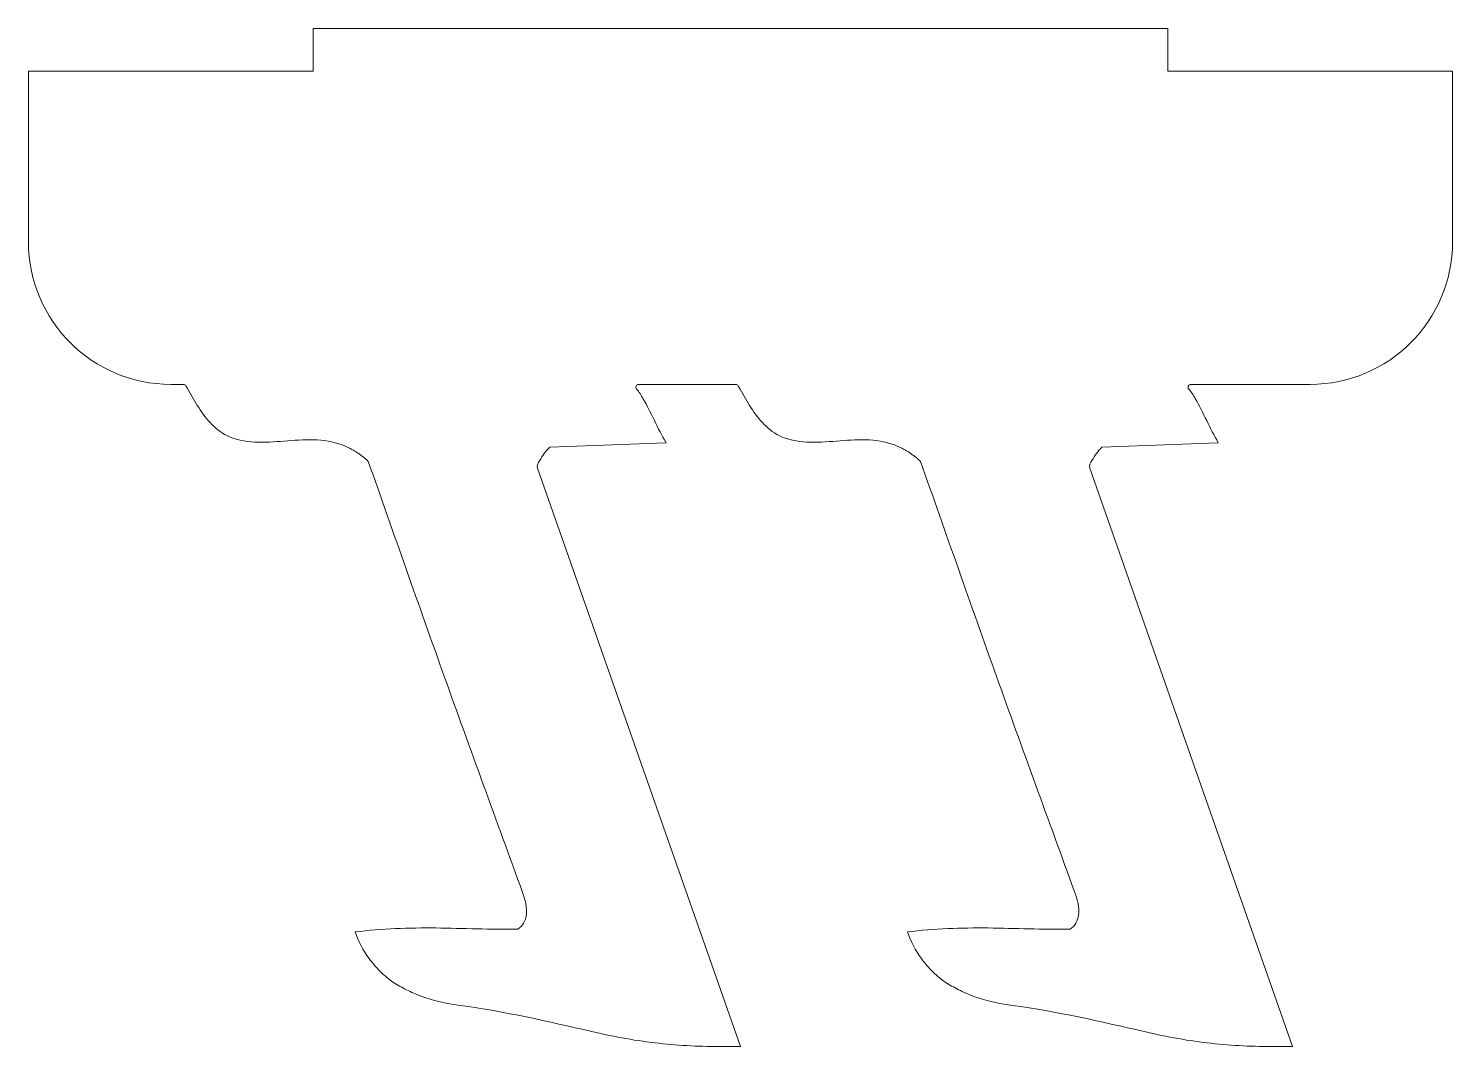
# Model space of a CAD drawing. Header units: millimetres. Extents: x 0 to 100, y -69 to 3.
import ezdxf

# ---------------------------------------------------------------- set-up
doc = ezdxf.new("R2010")
doc.units = ezdxf.units.MM

msp = doc.modelspace()

# ---------------------------------------------------------------- linework, layer by layer
at = {"color": 7, "linetype": 'Continuous', "lineweight": 15}
for p, q in [((20, 0), (20, 3)), ((20, 3), (80, 3)), ((80, 3), (80, 0)), ((0, -12), (0, 0)), ((0, 0), (20, 0)), ((80, 0), (100, 0)), ((100, 0), (100, -12)), ((10.88, -22), (10, -22)), ((49.66, -22), (42.85, -22)), ((90, -22), (81.63, -22)), ((44.77, -26.1), (36.6, -26.42)), ((83.55, -26.1), (75.38, -26.42)), ((35.74, -27.88), (49.99, -68.52)), ((74.52, -27.88), (88.77, -68.52))]:
    msp.add_line(p, q, dxfattribs=at)
for centre, radius, start, end in [((10, -12), 10, 180, 270), ((90, -12), 10, 270, 0), ((10.88, -22.2), 0.2, 30.0212, 90), ((42.85, -22.2), 0.2, 90, 220.989), ((49.66, -22.2), 0.2, 30.0212, 90), ((81.63, -22.2), 0.2, 90, 220.989)]:
    msp.add_arc(centre, radius, start, end, dxfattribs=at)
for points, knots in [([(14.11, -25.69), (13.17, -25.26), (12.17, -24.09), (11.39, -22.7), (11.1, -22.18), (11.05, -22.1)], [0.181428, 0.181428, 0.181428, 0.181428, 0.682495, 0.932516, 0.980702, 0.980702, 0.980702, 0.980702]), ([(42.7, -22.33), (42.88, -22.53), (43.63, -23.77), (44.18, -25.09), (44.77, -26.1)], [0.068762, 0.068762, 0.068762, 0.068762, 0.184099, 0.688442, 0.688442, 0.688442, 0.688442]), ([(52.89, -25.69), (51.95, -25.26), (50.95, -24.09), (50.17, -22.7), (49.88, -22.18), (49.83, -22.1)], [0.181428, 0.181428, 0.181428, 0.181428, 0.682495, 0.932516, 0.980702, 0.980702, 0.980702, 0.980702]), ([(81.48, -22.33), (81.66, -22.53), (82.41, -23.77), (82.96, -25.09), (83.55, -26.1)], [0.068762, 0.068762, 0.068762, 0.068762, 0.184099, 0.688442, 0.688442, 0.688442, 0.688442]), ([(22.28, -26.36), (20.97, -25.78), (18.2, -25.94), (15.45, -26.21), (14.11, -25.69)], [0, 0, 0, 0, 0.49855, 1, 1, 1, 1]), ([(61.06, -26.36), (59.75, -25.78), (56.98, -25.94), (54.23, -26.21), (52.89, -25.69)], [0, 0, 0, 0, 0.49855, 1, 1, 1, 1]), ([(36.6, -26.42), (36.3, -26.69), (36.02, -27.17), (35.69, -27.68), (35.74, -27.88)], [0, 0, 0, 0, 0.6755, 1, 1, 1, 1]), ([(75.38, -26.42), (75.08, -26.69), (74.8, -27.17), (74.47, -27.68), (74.52, -27.88)], [0, 0, 0, 0, 0.6755, 1, 1, 1, 1]), ([(34.69, -57.69), (32.86, -52.63), (29.17, -42.57), (25.64, -32.45), (23.86, -27.41)], [0, 0, 0, 0, 0.50168, 1, 1, 1, 1]), ([(73.47, -57.69), (71.64, -52.63), (67.95, -42.57), (64.42, -32.45), (62.64, -27.41)], [0, 0, 0, 0, 0.50168, 1, 1, 1, 1]), ([(34.36, -60.27), (34.71, -60.07), (35.17, -59.15), (34.87, -58.19), (34.69, -57.69)], [0, 0, 0, 0, 0.4186, 1, 1, 1, 1]), ([(73.14, -60.27), (73.49, -60.07), (73.95, -59.15), (73.65, -58.19), (73.47, -57.69)], [0, 0, 0, 0, 0.4186, 1, 1, 1, 1]), ([(22.94, -60.47), (24.82, -60.23), (28.63, -60.12), (32.44, -60.3), (34.36, -60.27)], [0, 0, 0, 0, 0.49699, 1, 1, 1, 1]), ([(29.74, -65.55), (28.92, -65.42), (27.72, -65.1), (26.3, -64.42), (25.35, -63.87), (24.58, -63.14), (23.66, -62.08), (23.17, -61.13), (22.94, -60.47)], [0, 0, 0, 0, 0.28152, 0.40962, 0.53034, 0.64798, 0.76273, 1, 1, 1, 1]), ([(61.72, -60.47), (63.6, -60.23), (67.41, -60.12), (71.22, -60.3), (73.14, -60.27)], [0, 0, 0, 0, 0.49699, 1, 1, 1, 1]), ([(68.52, -65.55), (67.7, -65.42), (66.5, -65.1), (65.08, -64.42), (64.13, -63.87), (63.36, -63.14), (62.44, -62.08), (61.95, -61.13), (61.72, -60.47)], [0, 0, 0, 0, 0.28152, 0.40962, 0.53034, 0.64798, 0.76273, 1, 1, 1, 1]), ([(48.21, -68.52), (46.71, -68.51), (44.42, -68.36), (41.34, -67.88), (36.72, -66.8), (32.86, -65.95), (29.74, -65.55)], [0, 0, 0, 0, 0.24048, 0.36719, 0.49852, 1, 1, 1, 1]), ([(86.99, -68.52), (85.49, -68.51), (83.2, -68.36), (80.12, -67.88), (75.5, -66.8), (71.64, -65.95), (68.52, -65.55)], [0, 0, 0, 0, 0.24048, 0.36719, 0.49852, 1, 1, 1, 1]), ([(49.99, -68.52), (49.61, -68.52), (49.02, -68.52), (48.42, -68.52), (48.21, -68.52)], [0, 0, 0, 0, 0.64835, 1, 1, 1, 1]), ([(88.77, -68.52), (88.39, -68.52), (87.8, -68.52), (87.2, -68.52), (86.99, -68.52)], [0, 0, 0, 0, 0.64835, 1, 1, 1, 1])]:
    msp.add_open_spline(points, degree=3, knots=knots, dxfattribs=at)
for points in [[(23.86, -27.41), (23.16, -26.75), (22.28, -26.36)], [(62.64, -27.41), (61.94, -26.75), (61.06, -26.36)]]:
    msp.add_open_spline(points, degree=2, dxfattribs=at)

doc.saveas('drawing.dxf')
